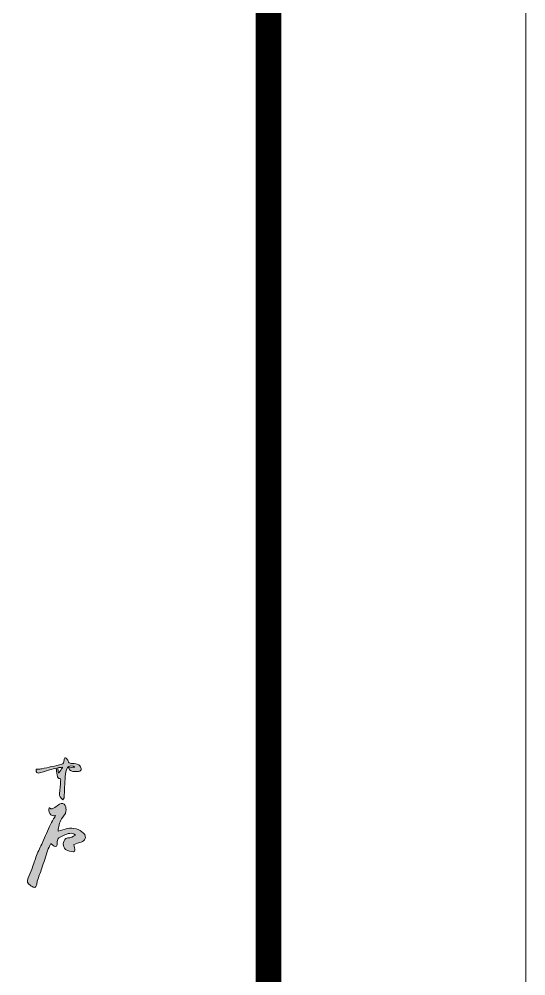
# Model space of a CAD drawing. Header units: inches. Extents: x -3272461 to -2504170, y 403793 to 1071042.
# Drawn here: x -2652947 to -2649994, y 837985 to 843559 of the extents above; entities that cross this region are included whole.
import ezdxf

# ---------------------------------------------------------------- set-up
doc = ezdxf.new("R2010")
doc.units = ezdxf.units.IN
doc.header["$LTSCALE"] = 1000
doc.header["$MEASUREMENT"] = 0
doc.layers.get('0').update_dxf_attribs({"lineweight": 18})
doc.layers.add('PUB_TITLE', color=153, linetype='Continuous', lineweight=18)

msp = doc.modelspace()

# ---------------------------------------------------------------- hatches: boundary and pattern name
h = msp.add_hatch(color=256)
edge = h.paths.add_edge_path(flags=0)
edge.add_spline(control_points=[(-2652608.8, 839218.2), (-2652620.2, 839220.7), (-2652631.8, 839223.5), (-2652643.2, 839223.2)], knot_values=[0, 0, 0, 0, 34.842868, 34.842868, 34.842868, 34.842868], weights=[1, 1, 1, 1], degree=3, periodic=0)
edge.add_spline(control_points=[(-2652643.2, 839223.2), (-2652654.6, 839223), (-2652659.5, 839226.7), (-2652662.2, 839237.5)], knot_values=[0, 0, 0, 0, 26.477189, 26.477189, 26.477189, 26.477189], weights=[1, 1, 1, 1], degree=3, periodic=0)
edge.add_spline(control_points=[(-2652662.2, 839237.5), (-2652663.7, 839243.4), (-2652668.9, 839248.9), (-2652673.8, 839253)], knot_values=[0, 0, 0, 0, 19.651519, 19.651519, 19.651519, 19.651519], weights=[1, 1, 1, 1], degree=3, periodic=0)
edge.add_spline(control_points=[(-2652673.8, 839253), (-2652679.8, 839258), (-2652684, 839255.2), (-2652684.8, 839247.5)], knot_values=[0, 0, 0, 0, 16.866186, 16.866186, 16.866186, 16.866186], weights=[1, 1, 1, 1], degree=3, periodic=0)
edge.add_spline(control_points=[(-2652684.8, 839247.5), (-2652685.5, 839240.5), (-2652686, 839233.2), (-2652688.4, 839226.7)], knot_values=[0, 0, 0, 0, 21.097334, 21.097334, 21.097334, 21.097334], weights=[1, 1, 1, 1], degree=3, periodic=0)
edge.add_spline(control_points=[(-2652688.4, 839226.7), (-2652689.7, 839222.9), (-2652694.2, 839218.5), (-2652698, 839217.6)], knot_values=[0, 0, 0, 0, 13.685045, 13.685045, 13.685045, 13.685045], weights=[1, 1, 1, 1], degree=3, periodic=0)
edge.add_spline(control_points=[(-2652698, 839217.6), (-2652737.2, 839208.4), (-2652776.5, 839199.9), (-2652815.9, 839191.4)], knot_values=[0, 0, 0, 0, 120.770531, 120.770531, 120.770531, 120.770531], weights=[1, 1, 1, 1], degree=3, periodic=0)
edge.add_spline(control_points=[(-2652815.9, 839191.4), (-2652823.1, 839189.9), (-2652830.5, 839189.7), (-2652837.9, 839189.1)], knot_values=[0, 0, 0, 0, 22.133973, 22.133973, 22.133973, 22.133973], weights=[1, 1, 1, 1], degree=3, periodic=0)
edge.add_spline(control_points=[(-2652837.9, 839189.1), (-2652841.4, 839188.7), (-2652844.9, 839188.9), (-2652848.4, 839188.9)], knot_values=[0, 0, 0, 0, 10.534797, 10.534797, 10.534797, 10.534797], weights=[1, 1, 1, 1], degree=3, periodic=0)
edge.add_spline(control_points=[(-2652848.4, 839188.9), (-2652848.2, 839184.6), (-2652849, 839179.9), (-2652847.7, 839176)], knot_values=[0, 0, 0, 0, 13.063534, 13.063534, 13.063534, 13.063534], weights=[1, 1, 1, 1], degree=3, periodic=0)
edge.add_spline(control_points=[(-2652847.7, 839176), (-2652844.6, 839166.8), (-2652837.1, 839165), (-2652828.8, 839167.3)], knot_values=[0, 0, 0, 0, 23.462993, 23.462993, 23.462993, 23.462993], weights=[1, 1, 1, 1], degree=3, periodic=0)
edge.add_spline(control_points=[(-2652828.8, 839167.3), (-2652808.4, 839173.1), (-2652788.1, 839179.3), (-2652767.8, 839185.3)], knot_values=[0, 0, 0, 0, 63.546038, 63.546038, 63.546038, 63.546038], weights=[1, 1, 1, 1], degree=3, periodic=0)
edge.add_spline(control_points=[(-2652767.8, 839185.3), (-2652755.9, 839188.8), (-2652743.9, 839192.3), (-2652731.1, 839196.1)], knot_values=[0, 0, 0, 0, 38.203146, 38.203146, 38.203146, 38.203146], weights=[1, 1, 1, 1], degree=3, periodic=0)
edge.add_spline(control_points=[(-2652731.1, 839196.1), (-2652730.6, 839192), (-2652730.5, 839190.3), (-2652730.2, 839188.6)], knot_values=[0, 0, 0, 0, 7.519536, 7.519536, 7.519536, 7.519536], weights=[1, 1, 1, 1], degree=3, periodic=0)
edge.add_spline(control_points=[(-2652730.2, 839188.6), (-2652728.3, 839174), (-2652726.8, 839159.3), (-2652724.1, 839144.8)], knot_values=[0, 0, 0, 0, 44.25842, 44.25842, 44.25842, 44.25842], weights=[1, 1, 1, 1], degree=3, periodic=0)
edge.add_spline(control_points=[(-2652724.1, 839144.8), (-2652723.4, 839141.1), (-2652718.5, 839135.1), (-2652716, 839135.4)], knot_values=[0, 0, 0, 0, 13.007165, 13.007165, 13.007165, 13.007165], weights=[1, 1, 1, 1], degree=3, periodic=0)
edge.add_spline(control_points=[(-2652716, 839135.4), (-2652702.8, 839136.5), (-2652704.7, 839128.5), (-2652705.5, 839120.5)], knot_values=[0, 0, 0, 0, 23.075484, 23.075484, 23.075484, 23.075484], weights=[1, 1, 1, 1], degree=3, periodic=0)
edge.add_spline(control_points=[(-2652705.5, 839120.5), (-2652707.6, 839095.9), (-2652709, 839071.2), (-2652711.9, 839046.8)], knot_values=[0, 0, 0, 0, 74.052964, 74.052964, 74.052964, 74.052964], weights=[1, 1, 1, 1], degree=3, periodic=0)
edge.add_spline(control_points=[(-2652711.9, 839046.8), (-2652713.7, 839031.6), (-2652704.3, 839023), (-2652693.6, 839010.8)], knot_values=[0, 0, 0, 0, 41.865386, 41.865386, 41.865386, 41.865386], weights=[1, 1, 1, 1], degree=3, periodic=0)
edge.add_spline(control_points=[(-2652693.6, 839010.8), (-2652690.2, 839014.9), (-2652684.9, 839018.1), (-2652684.7, 839021.7)], knot_values=[0, 0, 0, 0, 14.260985, 14.260985, 14.260985, 14.260985], weights=[1, 1, 1, 1], degree=3, periodic=0)
edge.add_spline(control_points=[(-2652684.7, 839021.7), (-2652682.5, 839063.2), (-2652681.9, 839104.9), (-2652678.9, 839146.5)], knot_values=[0, 0, 0, 0, 124.906471, 124.906471, 124.906471, 124.906471], weights=[1, 1, 1, 1], degree=3, periodic=0)
edge.add_spline(control_points=[(-2652678.9, 839146.5), (-2652677.7, 839164.4), (-2652674.9, 839182.7), (-2652664.9, 839198.8)], knot_values=[0, 0, 0, 0, 54.758291, 54.758291, 54.758291, 54.758291], weights=[1, 1, 1, 1], degree=3, periodic=0)
edge.add_spline(control_points=[(-2652664.9, 839198.8), (-2652658.1, 839209.9), (-2652633.6, 839212.7), (-2652622.5, 839201.5)], knot_values=[0, 0, 0, 0, 47.254849, 47.254849, 47.254849, 47.254849], weights=[1, 1, 1, 1], degree=3, periodic=0)
edge.add_spline(control_points=[(-2652622.5, 839201.5), (-2652635.4, 839199.9), (-2652647.2, 839198.4), (-2652659.3, 839196.9)], knot_values=[0, 0, 0, 0, 37.08, 37.08, 37.08, 37.08], weights=[1, 1, 1, 1], degree=3, periodic=0)
edge.add_spline(control_points=[(-2652659.3, 839196.9), (-2652651.9, 839180.3), (-2652640, 839174.4), (-2652623.7, 839175.7)], knot_values=[0, 0, 0, 0, 44.75449, 44.75449, 44.75449, 44.75449], weights=[1, 1, 1, 1], degree=3, periodic=0)
edge.add_spline(control_points=[(-2652623.7, 839175.7), (-2652615.9, 839176.3), (-2652608.1, 839175.8), (-2652600.4, 839175.8)], knot_values=[0, 0, 0, 0, 23.29589, 23.29589, 23.29589, 23.29589], weights=[1, 1, 1, 1], degree=3, periodic=0)
edge.add_spline(control_points=[(-2652600.4, 839175.8), (-2652590.6, 839175.8), (-2652584.3, 839183.4), (-2652586.1, 839193.2)], knot_values=[0, 0, 0, 0, 26.05493, 26.05493, 26.05493, 26.05493], weights=[1, 1, 1, 1], degree=3, periodic=0)
edge.add_spline(control_points=[(-2652586.1, 839193.2), (-2652588.6, 839206.2), (-2652595.7, 839215.3), (-2652608.8, 839218.2)], knot_values=[0, 0, 0, 0, 36.113608, 36.113608, 36.113608, 36.113608], weights=[1, 1, 1, 1], degree=3, periodic=0)
edge = h.paths.add_edge_path(flags=0)
edge.add_spline(control_points=[(-2652696.7, 839200.8), (-2652695.9, 839199.7), (-2652695, 839198.7), (-2652694.2, 839197.7)], knot_values=[0, 0, 0, 0, 3.92456, 3.92456, 3.92456, 3.92456], weights=[1, 1, 1, 1], degree=3, periodic=0)
edge.add_spline(control_points=[(-2652694.2, 839197.7), (-2652701.3, 839188), (-2652708.3, 839178.2), (-2652715.4, 839168.5)], knot_values=[0, 0, 0, 0, 36.100795, 36.100795, 36.100795, 36.100795], weights=[1, 1, 1, 1], degree=3, periodic=0)
edge.add_spline(control_points=[(-2652715.4, 839168.5), (-2652716.5, 839168.8), (-2652717.7, 839169.1), (-2652718.8, 839169.4)], knot_values=[0, 0, 0, 0, 3.518344, 3.518344, 3.518344, 3.518344], weights=[1, 1, 1, 1], degree=3, periodic=0)
edge.add_spline(control_points=[(-2652718.8, 839169.4), (-2652719.8, 839178.5), (-2652720.7, 839187.6), (-2652721.8, 839197.8)], knot_values=[0, 0, 0, 0, 28.483965, 28.483965, 28.483965, 28.483965], weights=[1, 1, 1, 1], degree=3, periodic=0)
edge.add_spline(control_points=[(-2652721.8, 839197.8), (-2652712.9, 839198.8), (-2652704.8, 839199.8), (-2652696.7, 839200.8)], knot_values=[0, 0, 0, 0, 25.274546, 25.274546, 25.274546, 25.274546], weights=[1, 1, 1, 1], degree=3, periodic=0)
edge = h.paths.add_edge_path(flags=0)
edge.add_spline(control_points=[(-2652720.4, 838827.8), (-2652718.8, 838853.6), (-2652713.9, 838878.1), (-2652699.8, 838899.9)], knot_values=[0, 0, 0, 0, 75.794614, 75.794614, 75.794614, 75.794614], weights=[1, 1, 1, 1], degree=3, periodic=0)
edge.add_spline(control_points=[(-2652699.8, 838899.9), (-2652690.5, 838914.2), (-2652675.9, 838925.9), (-2652674.4, 838944.1)], knot_values=[0, 0, 0, 0, 51.688747, 51.688747, 51.688747, 51.688747], weights=[1, 1, 1, 1], degree=3, periodic=0)
edge.add_spline(control_points=[(-2652674.4, 838944.1), (-2652673.5, 838955.2), (-2652674.1, 838967.6), (-2652678.3, 838977.6)], knot_values=[0, 0, 0, 0, 34.116049, 34.116049, 34.116049, 34.116049], weights=[1, 1, 1, 1], degree=3, periodic=0)
edge.add_spline(control_points=[(-2652678.3, 838977.6), (-2652683.9, 838990.9), (-2652699.5, 838993.5), (-2652711.5, 838985.6)], knot_values=[0, 0, 0, 0, 39.270942, 39.270942, 39.270942, 39.270942], weights=[1, 1, 1, 1], degree=3, periodic=0)
edge.add_spline(control_points=[(-2652711.5, 838985.6), (-2652720.9, 838979.3), (-2652730.2, 838972.7), (-2652739.3, 838966.1)], knot_values=[0, 0, 0, 0, 33.907497, 33.907497, 33.907497, 33.907497], weights=[1, 1, 1, 1], degree=3, periodic=0)
edge.add_spline(control_points=[(-2652739.3, 838966.1), (-2652749.2, 838959), (-2652759.2, 838953.8), (-2652770.2, 838963.9)], knot_values=[0, 0, 0, 0, 34.412729, 34.412729, 34.412729, 34.412729], weights=[1, 1, 1, 1], degree=3, periodic=0)
edge.add_spline(control_points=[(-2652770.2, 838963.9), (-2652770.6, 838964.3), (-2652771.6, 838963.9), (-2652772.3, 838963.8)], knot_values=[0, 0, 0, 0, 2.118778, 2.118778, 2.118778, 2.118778], weights=[1, 1, 1, 1], degree=3, periodic=0)
edge.add_spline(control_points=[(-2652772.3, 838963.8), (-2652774, 838952.7), (-2652777.6, 838942.7), (-2652768.6, 838931.3)], knot_values=[0, 0, 0, 0, 34.102346, 34.102346, 34.102346, 34.102346], weights=[1, 1, 1, 1], degree=3, periodic=0)
edge.add_spline(control_points=[(-2652768.6, 838931.3), (-2652760, 838920.5), (-2652752.1, 838914.6), (-2652736, 838920.1)], knot_values=[0, 0, 0, 0, 37.564667, 37.564667, 37.564667, 37.564667], weights=[1, 1, 1, 1], degree=3, periodic=0)
edge.add_spline(control_points=[(-2652736, 838920.1), (-2652738.2, 838914.5), (-2652738.8, 838911.8), (-2652740.2, 838909.4)], knot_values=[0, 0, 0, 0, 11.444245, 11.444245, 11.444245, 11.444245], weights=[1, 1, 1, 1], degree=3, periodic=0)
edge.add_spline(control_points=[(-2652740.2, 838909.4), (-2652748.2, 838895.5), (-2652757.5, 838882.2), (-2652764.3, 838867.7)], knot_values=[0, 0, 0, 0, 48.224772, 48.224772, 48.224772, 48.224772], weights=[1, 1, 1, 1], degree=3, periodic=0)
edge.add_spline(control_points=[(-2652764.3, 838867.7), (-2652780.6, 838833), (-2652795.6, 838797.6), (-2652811.4, 838762.5)], knot_values=[0, 0, 0, 0, 115.268592, 115.268592, 115.268592, 115.268592], weights=[1, 1, 1, 1], degree=3, periodic=0)
edge.add_spline(control_points=[(-2652811.4, 838762.5), (-2652822.8, 838737.1), (-2652835.5, 838712.2), (-2652845.8, 838686.4)], knot_values=[0, 0, 0, 0, 83.559607, 83.559607, 83.559607, 83.559607], weights=[1, 1, 1, 1], degree=3, periodic=0)
edge.add_spline(control_points=[(-2652845.8, 838686.4), (-2652855.8, 838661.5), (-2652862.9, 838635.6), (-2652872.2, 838610.5)], knot_values=[0, 0, 0, 0, 80.345641, 80.345641, 80.345641, 80.345641], weights=[1, 1, 1, 1], degree=3, periodic=0)
edge.add_spline(control_points=[(-2652872.2, 838610.5), (-2652878.8, 838592.4), (-2652886.9, 838574.8), (-2652894.5, 838557.1)], knot_values=[0, 0, 0, 0, 57.928285, 57.928285, 57.928285, 57.928285], weights=[1, 1, 1, 1], degree=3, periodic=0)
edge.add_spline(control_points=[(-2652894.5, 838557.1), (-2652904, 838535), (-2652901, 838525.1), (-2652880.7, 838512.5)], knot_values=[0, 0, 0, 0, 53.324417, 53.324417, 53.324417, 53.324417], weights=[1, 1, 1, 1], degree=3, periodic=0)
edge.add_spline(control_points=[(-2652880.7, 838512.5), (-2652878.7, 838511.3), (-2652877.8, 838508.3), (-2652875.8, 838507.5)], knot_values=[0, 0, 0, 0, 7.124062, 7.124062, 7.124062, 7.124062], weights=[1, 1, 1, 1], degree=3, periodic=0)
edge.add_spline(control_points=[(-2652875.8, 838507.5), (-2652869.3, 838504.5), (-2652862.5, 838500.3), (-2652855.9, 838500.4)], knot_values=[0, 0, 0, 0, 21.308546, 21.308546, 21.308546, 21.308546], weights=[1, 1, 1, 1], degree=3, periodic=0)
edge.add_spline(control_points=[(-2652855.9, 838500.4), (-2652852.5, 838500.5), (-2652847.9, 838508.3), (-2652846.2, 838513.4)], knot_values=[0, 0, 0, 0, 16.721871, 16.721871, 16.721871, 16.721871], weights=[1, 1, 1, 1], degree=3, periodic=0)
edge.add_spline(control_points=[(-2652846.2, 838513.4), (-2652843.6, 838520.9), (-2652844.1, 838529.5), (-2652841.6, 838537)], knot_values=[0, 0, 0, 0, 24.124804, 24.124804, 24.124804, 24.124804], weights=[1, 1, 1, 1], degree=3, periodic=0)
edge.add_spline(control_points=[(-2652841.6, 838537), (-2652833.1, 838562.4), (-2652823.5, 838587.3), (-2652814.9, 838612.6)], knot_values=[0, 0, 0, 0, 80.098623, 80.098623, 80.098623, 80.098623], weights=[1, 1, 1, 1], degree=3, periodic=0)
edge.add_spline(control_points=[(-2652814.9, 838612.6), (-2652803.4, 838646.3), (-2652793, 838680.4), (-2652781.3, 838714.1)], knot_values=[0, 0, 0, 0, 106.916061, 106.916061, 106.916061, 106.916061], weights=[1, 1, 1, 1], degree=3, periodic=0)
edge.add_spline(control_points=[(-2652781.3, 838714.1), (-2652776.5, 838728.2), (-2652769.8, 838741.7), (-2652763.5, 838756.4)], knot_values=[0, 0, 0, 0, 45.95587, 45.95587, 45.95587, 45.95587], weights=[1, 1, 1, 1], degree=3, periodic=0)
edge.add_spline(control_points=[(-2652763.5, 838756.4), (-2652755.9, 838750.7), (-2652750, 838745.2), (-2652743.2, 838741.5)], knot_values=[0, 0, 0, 0, 25.260704, 25.260704, 25.260704, 25.260704], weights=[1, 1, 1, 1], degree=3, periodic=0)
edge.add_spline(control_points=[(-2652743.2, 838741.5), (-2652739.5, 838739.5), (-2652733.9, 838739.2), (-2652729.9, 838740.4)], knot_values=[0, 0, 0, 0, 13.648132, 13.648132, 13.648132, 13.648132], weights=[1, 1, 1, 1], degree=3, periodic=0)
edge.add_spline(control_points=[(-2652729.9, 838740.4), (-2652727.7, 838741), (-2652726.1, 838746.3), (-2652725.8, 838749.6)], knot_values=[0, 0, 0, 0, 10.468751, 10.468751, 10.468751, 10.468751], weights=[1, 1, 1, 1], degree=3, periodic=0)
edge.add_spline(control_points=[(-2652725.8, 838749.6), (-2652725.2, 838755.6), (-2652727, 838761.9), (-2652725.6, 838767.5)], knot_values=[0, 0, 0, 0, 17.955761, 17.955761, 17.955761, 17.955761], weights=[1, 1, 1, 1], degree=3, periodic=0)
edge.add_spline(control_points=[(-2652725.6, 838767.5), (-2652723.8, 838775), (-2652721.7, 838785.1), (-2652716.3, 838788.6)], knot_values=[0, 0, 0, 0, 23.545532, 23.545532, 23.545532, 23.545532], weights=[1, 1, 1, 1], degree=3, periodic=0)
edge.add_spline(control_points=[(-2652716.3, 838788.6), (-2652696.6, 838800.9), (-2652675.9, 838812.2), (-2652652.2, 838815.4)], knot_values=[0, 0, 0, 0, 69.953017, 69.953017, 69.953017, 69.953017], weights=[1, 1, 1, 1], degree=3, periodic=0)
edge.add_spline(control_points=[(-2652652.2, 838815.4), (-2652640.5, 838817), (-2652629.2, 838815.3), (-2652619, 838804.9)], knot_values=[0, 0, 0, 0, 36.298344, 36.298344, 36.298344, 36.298344], weights=[1, 1, 1, 1], degree=3, periodic=0)
edge.add_spline(control_points=[(-2652619, 838804.9), (-2652634.5, 838798.5), (-2652646.4, 838787.2), (-2652663.8, 838789)], knot_values=[0, 0, 0, 0, 48.279492, 48.279492, 48.279492, 48.279492], weights=[1, 1, 1, 1], degree=3, periodic=0)
edge.add_spline(control_points=[(-2652663.8, 838789), (-2652667.3, 838789.3), (-2652671.9, 838787.7), (-2652674.6, 838785.3)], knot_values=[0, 0, 0, 0, 11.63689, 11.63689, 11.63689, 11.63689], weights=[1, 1, 1, 1], degree=3, periodic=0)
edge.add_spline(control_points=[(-2652674.6, 838785.3), (-2652692.3, 838769.6), (-2652696.7, 838737.6), (-2652676.9, 838721.7)], knot_values=[0, 0, 0, 0, 71.808373, 71.808373, 71.808373, 71.808373], weights=[1, 1, 1, 1], degree=3, periodic=0)
edge.add_spline(control_points=[(-2652676.9, 838721.7), (-2652663.1, 838710.6), (-2652645.9, 838711.5), (-2652630, 838707.9)], knot_values=[0, 0, 0, 0, 49.566485, 49.566485, 49.566485, 49.566485], weights=[1, 1, 1, 1], degree=3, periodic=0)
edge.add_spline(control_points=[(-2652630, 838707.9), (-2652627.9, 838707.4), (-2652621.7, 838713.5), (-2652621.9, 838716)], knot_values=[0, 0, 0, 0, 12.091291, 12.091291, 12.091291, 12.091291], weights=[1, 1, 1, 1], degree=3, periodic=0)
edge.add_spline(control_points=[(-2652621.9, 838716), (-2652623, 838726.7), (-2652625.9, 838737.2), (-2652628.1, 838747.8)], knot_values=[0, 0, 0, 0, 32.399498, 32.399498, 32.399498, 32.399498], weights=[1, 1, 1, 1], degree=3, periodic=0)
edge.add_spline(control_points=[(-2652628.1, 838747.8), (-2652629.8, 838748.8), (-2652628.3, 838750.5), (-2652626.4, 838751.1)], knot_values=[0, 0, 0, 0, 4.786292, 4.786292, 4.786292, 4.786292], weights=[1, 1, 1, 1], degree=3, periodic=0)
edge.add_spline(control_points=[(-2652626.4, 838751.1), (-2652613.1, 838755.6), (-2652599.9, 838760.8), (-2652586.2, 838764.1)], knot_values=[0, 0, 0, 0, 42.261771, 42.261771, 42.261771, 42.261771], weights=[1, 1, 1, 1], degree=3, periodic=0)
edge.add_spline(control_points=[(-2652586.2, 838764.1), (-2652564.2, 838769.6), (-2652551, 838795.8), (-2652571.3, 838815.6)], knot_values=[0, 0, 0, 0, 66.352598, 66.352598, 66.352598, 66.352598], weights=[1, 1, 1, 1], degree=3, periodic=0)
edge.add_spline(control_points=[(-2652571.3, 838815.6), (-2652598.3, 838842), (-2652630.5, 838850.1), (-2652666.6, 838842.8)], knot_values=[0, 0, 0, 0, 103.588255, 103.588255, 103.588255, 103.588255], weights=[1, 1, 1, 1], degree=3, periodic=0)
edge.add_spline(control_points=[(-2652666.6, 838842.8), (-2652684.4, 838839.3), (-2652701.7, 838833.1), (-2652720.4, 838827.8)], knot_values=[0, 0, 0, 0, 55.845286, 55.845286, 55.845286, 55.845286], weights=[1, 1, 1, 1], degree=3, periodic=0)

# ---------------------------------------------------------------- linework, layer by layer
for points in [[(-2652815.9, 839191.4), (-2652776.5, 839199.9), (-2652737.2, 839208.4), (-2652698, 839217.6)], [(-2652698, 839217.6), (-2652694.2, 839218.5), (-2652689.7, 839222.9), (-2652688.4, 839226.7)], [(-2652688.4, 839226.7), (-2652686, 839233.2), (-2652685.5, 839240.5), (-2652684.8, 839247.5)], [(-2652684.8, 839247.5), (-2652684, 839255.2), (-2652679.8, 839258), (-2652673.8, 839253)], [(-2652673.8, 839253), (-2652668.9, 839248.9), (-2652663.7, 839243.4), (-2652662.2, 839237.5)], [(-2652622.5, 839201.5), (-2652633.6, 839212.7), (-2652658.1, 839209.9), (-2652664.9, 839198.8)], [(-2652662.2, 839237.5), (-2652659.5, 839226.7), (-2652654.6, 839223), (-2652643.2, 839223.2)], [(-2652643.2, 839223.2), (-2652631.8, 839223.5), (-2652620.2, 839220.7), (-2652608.8, 839218.2)], [(-2652608.8, 839218.2), (-2652595.7, 839215.3), (-2652588.6, 839206.2), (-2652586.1, 839193.2)], [(-2652847.7, 839176), (-2652849, 839179.9), (-2652848.2, 839184.6), (-2652848.4, 839188.9)], [(-2652848.4, 839188.9), (-2652844.9, 839188.9), (-2652841.4, 839188.7), (-2652837.9, 839189.1)], [(-2652828.8, 839167.3), (-2652837.1, 839165), (-2652844.6, 839166.8), (-2652847.7, 839176)], [(-2652837.9, 839189.1), (-2652830.5, 839189.7), (-2652823.1, 839189.9), (-2652815.9, 839191.4)], [(-2652767.8, 839185.3), (-2652788.1, 839179.3), (-2652808.4, 839173.1), (-2652828.8, 839167.3)], [(-2652731.1, 839196.1), (-2652743.9, 839192.3), (-2652755.9, 839188.8), (-2652767.8, 839185.3)], [(-2652730.2, 839188.6), (-2652730.5, 839190.3), (-2652730.6, 839192), (-2652731.1, 839196.1)], [(-2652724.1, 839144.8), (-2652726.8, 839159.3), (-2652728.3, 839174), (-2652730.2, 839188.6)], [(-2652696.7, 839200.8), (-2652704.8, 839199.8), (-2652712.9, 839198.8), (-2652721.8, 839197.8)], [(-2652721.8, 839197.8), (-2652720.7, 839187.6), (-2652719.8, 839178.5), (-2652718.8, 839169.4)], [(-2652718.8, 839169.4), (-2652717.7, 839169.1), (-2652716.5, 839168.8), (-2652715.4, 839168.5)], [(-2652715.4, 839168.5), (-2652708.3, 839178.2), (-2652701.3, 839188), (-2652694.2, 839197.7)], [(-2652694.2, 839197.7), (-2652695, 839198.7), (-2652695.9, 839199.7), (-2652696.7, 839200.8)], [(-2652664.9, 839198.8), (-2652674.9, 839182.7), (-2652677.7, 839164.4), (-2652678.9, 839146.5)], [(-2652659.3, 839196.9), (-2652647.2, 839198.4), (-2652635.4, 839199.9), (-2652622.5, 839201.5)], [(-2652623.7, 839175.7), (-2652640, 839174.4), (-2652651.9, 839180.3), (-2652659.3, 839196.9)], [(-2652600.4, 839175.8), (-2652608.1, 839175.8), (-2652615.9, 839176.3), (-2652623.7, 839175.7)], [(-2652586.1, 839193.2), (-2652584.3, 839183.4), (-2652590.6, 839175.8), (-2652600.4, 839175.8)], [(-2652716, 839135.4), (-2652718.5, 839135.1), (-2652723.4, 839141.1), (-2652724.1, 839144.8)], [(-2652705.5, 839120.5), (-2652704.7, 839128.5), (-2652702.8, 839136.5), (-2652716, 839135.4)], [(-2652711.9, 839046.8), (-2652709, 839071.2), (-2652707.6, 839095.9), (-2652705.5, 839120.5)], [(-2652678.9, 839146.5), (-2652681.9, 839104.9), (-2652682.5, 839063.2), (-2652684.7, 839021.7)], [(-2652693.6, 839010.8), (-2652704.3, 839023), (-2652713.7, 839031.6), (-2652711.9, 839046.8)], [(-2652739.3, 838966.1), (-2652730.2, 838972.7), (-2652720.9, 838979.3), (-2652711.5, 838985.6)], [(-2652711.5, 838985.6), (-2652699.5, 838993.5), (-2652683.9, 838990.9), (-2652678.3, 838977.6)], [(-2652684.7, 839021.7), (-2652684.9, 839018.1), (-2652690.2, 839014.9), (-2652693.6, 839010.8)], [(-2652768.6, 838931.3), (-2652777.6, 838942.7), (-2652774, 838952.7), (-2652772.3, 838963.8)], [(-2652772.3, 838963.8), (-2652771.6, 838963.9), (-2652770.6, 838964.3), (-2652770.2, 838963.9)], [(-2652770.2, 838963.9), (-2652759.2, 838953.8), (-2652749.2, 838959), (-2652739.3, 838966.1)], [(-2652736, 838920.1), (-2652752.1, 838914.6), (-2652760, 838920.5), (-2652768.6, 838931.3)], [(-2652674.4, 838944.1), (-2652675.9, 838925.9), (-2652690.5, 838914.2), (-2652699.8, 838899.9)], [(-2652678.3, 838977.6), (-2652674.1, 838967.6), (-2652673.5, 838955.2), (-2652674.4, 838944.1)], [(-2652764.3, 838867.7), (-2652757.5, 838882.2), (-2652748.2, 838895.5), (-2652740.2, 838909.4)], [(-2652740.2, 838909.4), (-2652738.8, 838911.8), (-2652738.2, 838914.5), (-2652736, 838920.1)], [(-2652699.8, 838899.9), (-2652713.9, 838878.1), (-2652718.8, 838853.6), (-2652720.4, 838827.8)], [(-2652811.4, 838762.5), (-2652795.6, 838797.6), (-2652780.6, 838833), (-2652764.3, 838867.7)], [(-2652720.4, 838827.8), (-2652701.7, 838833.1), (-2652684.4, 838839.3), (-2652666.6, 838842.8)], [(-2652652.2, 838815.4), (-2652675.9, 838812.2), (-2652696.6, 838800.9), (-2652716.3, 838788.6)], [(-2652666.6, 838842.8), (-2652630.5, 838850.1), (-2652598.3, 838842), (-2652571.3, 838815.6)], [(-2652619, 838804.9), (-2652629.2, 838815.3), (-2652640.5, 838817), (-2652652.2, 838815.4)], [(-2652571.3, 838815.6), (-2652551, 838795.8), (-2652564.2, 838769.6), (-2652586.2, 838764.1)], [(-2652845.8, 838686.4), (-2652835.5, 838712.2), (-2652822.8, 838737.1), (-2652811.4, 838762.5)], [(-2652725.6, 838767.5), (-2652727, 838761.9), (-2652725.2, 838755.6), (-2652725.8, 838749.6)], [(-2652716.3, 838788.6), (-2652721.7, 838785.1), (-2652723.8, 838775), (-2652725.6, 838767.5)], [(-2652676.9, 838721.7), (-2652696.7, 838737.6), (-2652692.3, 838769.6), (-2652674.6, 838785.3)], [(-2652674.6, 838785.3), (-2652671.9, 838787.7), (-2652667.3, 838789.3), (-2652663.8, 838789)], [(-2652663.8, 838789), (-2652646.4, 838787.2), (-2652634.5, 838798.5), (-2652619, 838804.9)], [(-2652586.2, 838764.1), (-2652599.9, 838760.8), (-2652613.1, 838755.6), (-2652626.4, 838751.1)], [(-2652781.3, 838714.1), (-2652793, 838680.4), (-2652803.4, 838646.3), (-2652814.9, 838612.6)], [(-2652763.5, 838756.4), (-2652769.8, 838741.7), (-2652776.5, 838728.2), (-2652781.3, 838714.1)], [(-2652743.2, 838741.5), (-2652750, 838745.2), (-2652755.9, 838750.7), (-2652763.5, 838756.4)], [(-2652729.9, 838740.4), (-2652733.9, 838739.2), (-2652739.5, 838739.5), (-2652743.2, 838741.5)], [(-2652725.8, 838749.6), (-2652726.1, 838746.3), (-2652727.7, 838741), (-2652729.9, 838740.4)], [(-2652630, 838707.9), (-2652645.9, 838711.5), (-2652663.1, 838710.6), (-2652676.9, 838721.7)], [(-2652621.9, 838716), (-2652621.7, 838713.5), (-2652627.9, 838707.4), (-2652630, 838707.9)], [(-2652626.4, 838751.1), (-2652628.3, 838750.5), (-2652629.8, 838748.8), (-2652628.1, 838747.8)], [(-2652628.1, 838747.8), (-2652625.9, 838737.2), (-2652623, 838726.7), (-2652621.9, 838716)], [(-2652872.2, 838610.5), (-2652862.9, 838635.6), (-2652855.8, 838661.5), (-2652845.8, 838686.4)], [(-2652894.5, 838557.1), (-2652886.9, 838574.8), (-2652878.8, 838592.4), (-2652872.2, 838610.5)], [(-2652814.9, 838612.6), (-2652823.5, 838587.3), (-2652833.1, 838562.4), (-2652841.6, 838537)], [(-2652880.7, 838512.5), (-2652901, 838525.1), (-2652904, 838535), (-2652894.5, 838557.1)], [(-2652841.6, 838537), (-2652844.1, 838529.5), (-2652843.6, 838520.9), (-2652846.2, 838513.4)], [(-2652875.8, 838507.5), (-2652877.8, 838508.3), (-2652878.7, 838511.3), (-2652880.7, 838512.5)], [(-2652855.9, 838500.4), (-2652862.5, 838500.3), (-2652869.3, 838504.5), (-2652875.8, 838507.5)], [(-2652846.2, 838513.4), (-2652847.9, 838508.3), (-2652852.5, 838500.5), (-2652855.9, 838500.4)]]:
    msp.add_open_spline(points, degree=3)
at = {"layer": 'PUB_TITLE'}
msp.add_lwpolyline([(-2649994.3, 784130.6), (-2649994.3, 847130.6), (-2761444.3, 847130.6), (-2761444.3, 784130.6)], close=True, dxfattribs=at)
msp.add_lwpolyline([(-2651494.3, 785630.6, 150, 150, 0), (-2651494.3, 845630.6, 150, 150, 0), (-2757694.3, 845630.6, 150, 150, 0), (-2757694.3, 785630.6, 150, 150, 0)], format="xyseb", close=True, dxfattribs=at)

doc.saveas('drawing.dxf')
